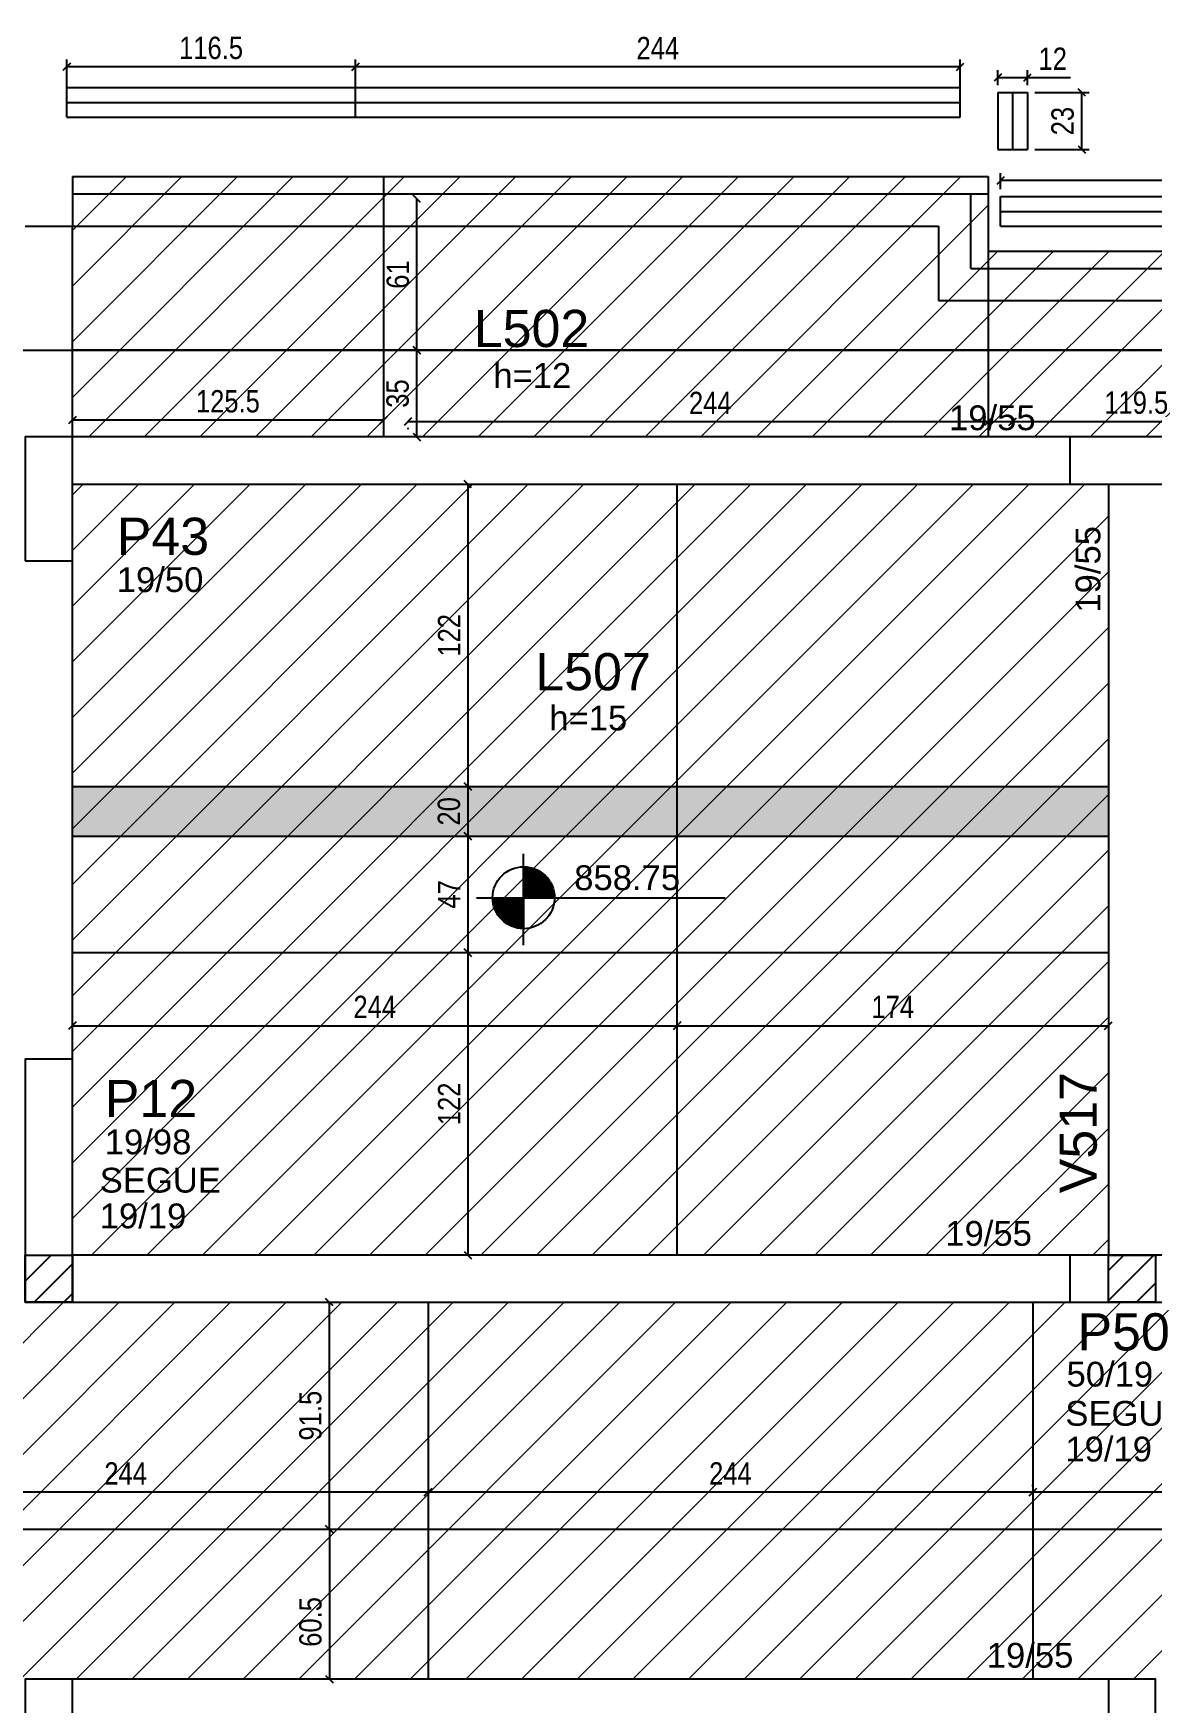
# Model space of a CAD drawing. Header units: millimetres. Extents: x 3536 to 7055, y 911 to 3688.
# Drawn here: x 4473 to 4924, y 3006 to 3680 of the extents above; entities that cross this region are included whole.
import ezdxf

# ---------------------------------------------------------------- set-up
doc = ezdxf.new("R2010")
doc.units = ezdxf.units.MM
for name, color, linetype in [('3', 3, 'Continuous'), ('4', 4, 'Continuous'), ('7', 7, 'Continuous'), ('COTA', 241, 'Continuous'), ('Painéis', 200, 'Continuous'), ('SARR_2.2x7', 40, 'Continuous')]:
    doc.layers.add(name, color=color, linetype=linetype)
doc.layers.add('Hachura', color=251, linetype='Continuous', lineweight=9)
doc.layers.add('REAPROVEITAMENTO', color=251, linetype='Continuous', lineweight=9)
doc.styles.add('COTA TECNICA-50', font='techl___.ttf', dxfattribs={"height": 9})
doc.styles.get("Standard").update_dxf_attribs({"font": 'arial.ttf'})
doc.dimstyles.new('COTA PAINEL-50', dxfattribs={"dimtxt": 9, "dimasz": 3, "dimexe": 3, "dimexo": 3, "dimgap": 3, "dimtad": 1, "dimdec": 1, "dimzin": 12, "dimdsep": 46, "dimtxsty": 'COTA TECNICA-50', "dimblk1": 'OBLIQUE', "dimblk2": 'OBLIQUE', "dimsah": 1, "dimcen": 0.9, "dimclrd": 4, "dimclre": 4, "dimclrt": 240, "dimadec": 1, "dimazin": 3, "dimtfac": 1, "dimtdec": 1, "dimtmove": 0, "dimatfit": 3, "dimfxl": 1, "dimtolj": 1, "dimtzin": 12, "dimarcsym": 0})

# ---------------------------------------------------------------- blocks, each defined once
blk = doc.blocks.new('_Oblique')
at = {"color": 0, "linetype": 'ByBlock', "lineweight": -2}
blk.add_line((-0.5, -0.5), (0.5, 0.5), dxfattribs=at)
blk = doc.blocks.new('*D197')
at = {"color": 4, "lineweight": -2, "transparency": 16777216}
for p, q in [((4876.22, 3093.72), (4876.22, 3094.32)), ((5075.72, 3091.32), (4876.22, 3091.32))]:
    blk.add_line(p, q, dxfattribs=at)
at = {"layer": 'Defpoints', "color": 0, "transparency": 16777216}
for p in [(4876.22, 3091.32), (4876.22, 3090.72), (5075.72, 3091.32)]:
    blk.add_point(p, dxfattribs=at)
at = {"color": 4, "lineweight": -2, "transparency": 16777216, "xscale": 3, "yscale": 3, "zscale": 3, "rotation": 180}
blk.add_blockref('_Oblique', (4876.22, 3091.32), dxfattribs=at)
at = {"color": 4, "lineweight": -2, "transparency": 16777216, "xscale": 3, "yscale": 3, "zscale": 3}
blk.add_blockref('_Oblique', (5075.72, 3091.32), dxfattribs=at)
at = {"color": 240, "transparency": 16777216, "insert": (4975.97, 3098.95), "char_height": 9, "attachment_point": 5, "style": 'COTA TECNICA-50'}
blk.add_mtext('\\A1;199.5', dxfattribs=at)
blk = doc.blocks.new('*D198')
at = {"color": 4, "lineweight": -2, "transparency": 16777216}
blk.add_line((4876.22, 3091.32), (4632.22, 3091.32), dxfattribs=at)
at = {"layer": 'Defpoints', "color": 0, "transparency": 16777216}
for p in [(4632.22, 3091.32), (4632.22, 3091.32), (4876.22, 3091.32)]:
    blk.add_point(p, dxfattribs=at)
at = {"color": 4, "lineweight": -2, "transparency": 16777216, "xscale": 3, "yscale": 3, "zscale": 3, "rotation": 180}
blk.add_blockref('_Oblique', (4632.22, 3091.32), dxfattribs=at)
at = {"color": 4, "lineweight": -2, "transparency": 16777216, "xscale": 3, "yscale": 3, "zscale": 3}
blk.add_blockref('_Oblique', (4876.22, 3091.32), dxfattribs=at)
at = {"color": 240, "transparency": 16777216, "insert": (4754.22, 3098.89), "char_height": 9, "attachment_point": 5, "style": 'COTA TECNICA-50'}
blk.add_mtext('\\A1;244', dxfattribs=at)
blk = doc.blocks.new('*D14')
at = {"color": 4, "lineweight": -2, "transparency": 16777216}
blk.add_line((4632.22, 3091.32), (4388.22, 3091.32), dxfattribs=at)
at = {"layer": 'Defpoints', "color": 0, "transparency": 16777216}
for p in [(4388.22, 3091.32), (4388.22, 3091.32), (4632.22, 3091.32)]:
    blk.add_point(p, dxfattribs=at)
at = {"color": 4, "lineweight": -2, "transparency": 16777216, "xscale": 3, "yscale": 3, "zscale": 3, "rotation": 180}
blk.add_blockref('_Oblique', (4388.22, 3091.32), dxfattribs=at)
at = {"color": 4, "lineweight": -2, "transparency": 16777216, "xscale": 3, "yscale": 3, "zscale": 3}
blk.add_blockref('_Oblique', (4632.22, 3091.32), dxfattribs=at)
at = {"color": 240, "transparency": 16777216, "insert": (4510.22, 3098.89), "char_height": 9, "attachment_point": 5, "style": 'COTA TECNICA-50'}
blk.add_mtext('\\A1;244', dxfattribs=at)
blk = doc.blocks.new('*D18')
at = {"layer": 'COTA', "color": 4, "lineweight": -2, "transparency": 16777216}
blk.add_line((4592.41, 3076.44), (4592.41, 3167.94), dxfattribs=at)
at = {"layer": 'Defpoints', "color": 0, "transparency": 16777216}
for p in [(4592.41, 3167.94), (4592.41, 3167.94), (4592.41, 3076.44)]:
    blk.add_point(p, dxfattribs=at)
at = {"layer": 'COTA', "color": 4, "lineweight": -2, "transparency": 16777216, "xscale": 3, "yscale": 3, "zscale": 3}
for p, rotation in [((4592.41, 3167.94), 90), ((4592.41, 3076.44), 270)]:
    blk.add_blockref('_Oblique', p, dxfattribs=dict(at, rotation=rotation))
at = {"layer": 'COTA', "color": 240, "transparency": 16777216, "insert": (4584.79, 3122.19), "char_height": 9, "attachment_point": 5, "rotation": 90, "style": 'COTA TECNICA-50'}
blk.add_mtext('\\A1;91.5', dxfattribs=at)
blk = doc.blocks.new('*D19')
at = {"layer": 'COTA', "color": 4, "lineweight": -2, "transparency": 16777216}
blk.add_line((4592.41, 3076.44), (4592.41, 3015.94), dxfattribs=at)
at = {"layer": 'Defpoints', "color": 0, "transparency": 16777216}
for p in [(4592.41, 3076.44), (4592.41, 3015.94), (4592.41, 3015.94)]:
    blk.add_point(p, dxfattribs=at)
at = {"layer": 'COTA', "color": 4, "lineweight": -2, "transparency": 16777216, "xscale": 3, "yscale": 3, "zscale": 3}
for p, rotation in [((4592.41, 3076.44), 90), ((4592.41, 3015.94), 270)]:
    blk.add_blockref('_Oblique', p, dxfattribs=dict(at, rotation=rotation))
at = {"layer": 'COTA', "color": 240, "transparency": 16777216, "insert": (4584.81, 3038.99), "char_height": 9, "attachment_point": 5, "rotation": 90, "style": 'COTA TECNICA-50'}
blk.add_mtext('\\A1;60.5', dxfattribs=at)
blk = doc.blocks.new('*D84')
at = {"layer": 'COTA', "color": 4, "lineweight": -2, "transparency": 16777216}
blk.add_line((4648.28, 3497.94), (4648.28, 3375.94), dxfattribs=at)
at = {"layer": 'Defpoints', "color": 0, "transparency": 16777216}
for p in [(4648.28, 3497.94), (4648.28, 3375.94), (4648.28, 3375.94)]:
    blk.add_point(p, dxfattribs=at)
at = {"layer": 'COTA', "color": 4, "lineweight": -2, "transparency": 16777216, "xscale": 3, "yscale": 3, "zscale": 3}
for p, rotation in [((4648.28, 3497.94), 90), ((4648.28, 3375.94), 270)]:
    blk.add_blockref('_Oblique', p, dxfattribs=dict(at, rotation=rotation))
at = {"layer": 'COTA', "color": 240, "transparency": 16777216, "insert": (4640.73, 3436.94), "char_height": 9, "attachment_point": 5, "rotation": 90, "style": 'COTA TECNICA-50'}
blk.add_mtext('\\A1;122', dxfattribs=at)
blk = doc.blocks.new('*D85')
at = {"layer": 'COTA', "color": 4, "lineweight": -2, "transparency": 16777216}
blk.add_line((4648.28, 3375.94), (4648.28, 3355.94), dxfattribs=at)
at = {"layer": 'Defpoints', "color": 0, "transparency": 16777216}
for p in [(4648.28, 3375.94), (4648.28, 3355.94), (4648.28, 3355.94)]:
    blk.add_point(p, dxfattribs=at)
at = {"layer": 'COTA', "color": 4, "lineweight": -2, "transparency": 16777216, "xscale": 3, "yscale": 3, "zscale": 3}
for p, rotation in [((4648.28, 3375.94), 90), ((4648.28, 3355.94), 270)]:
    blk.add_blockref('_Oblique', p, dxfattribs=dict(at, rotation=rotation))
at = {"layer": 'COTA', "color": 240, "transparency": 16777216, "insert": (4640.69, 3365.94), "char_height": 9, "attachment_point": 5, "rotation": 90, "style": 'COTA TECNICA-50'}
blk.add_mtext('\\A1;20', dxfattribs=at)
blk = doc.blocks.new('*D86')
at = {"layer": 'COTA', "color": 4, "lineweight": -2, "transparency": 16777216}
blk.add_line((4648.28, 3355.94), (4648.28, 3308.94), dxfattribs=at)
at = {"layer": 'Defpoints', "color": 0, "transparency": 16777216}
for p in [(4648.28, 3355.94), (4648.28, 3308.94), (4648.28, 3308.94)]:
    blk.add_point(p, dxfattribs=at)
at = {"layer": 'COTA', "color": 4, "lineweight": -2, "transparency": 16777216, "xscale": 3, "yscale": 3, "zscale": 3}
for p, rotation in [((4648.28, 3355.94), 90), ((4648.28, 3308.94), 270)]:
    blk.add_blockref('_Oblique', p, dxfattribs=dict(at, rotation=rotation))
at = {"layer": 'COTA', "color": 240, "transparency": 16777216, "insert": (4640.71, 3332.44), "char_height": 9, "attachment_point": 5, "rotation": 90, "style": 'COTA TECNICA-50'}
blk.add_mtext('\\A1;47', dxfattribs=at)
blk = doc.blocks.new('*D87')
at = {"layer": 'COTA', "color": 4, "lineweight": -2, "transparency": 16777216}
blk.add_line((4648.28, 3308.94), (4648.28, 3186.94), dxfattribs=at)
at = {"layer": 'Defpoints', "color": 0, "transparency": 16777216}
for p in [(4648.28, 3308.94), (4648.28, 3186.94), (4648.28, 3186.94)]:
    blk.add_point(p, dxfattribs=at)
at = {"layer": 'COTA', "color": 4, "lineweight": -2, "transparency": 16777216, "xscale": 3, "yscale": 3, "zscale": 3}
for p, rotation in [((4648.28, 3308.94), 90), ((4648.28, 3186.94), 270)]:
    blk.add_blockref('_Oblique', p, dxfattribs=dict(at, rotation=rotation))
at = {"layer": 'COTA', "color": 240, "transparency": 16777216, "insert": (4640.73, 3247.94), "char_height": 9, "attachment_point": 5, "rotation": 90, "style": 'COTA TECNICA-50'}
blk.add_mtext('\\A1;122', dxfattribs=at)
blk = doc.blocks.new('*D244')
at = {"layer": 'COTA', "color": 4, "lineweight": -2, "transparency": 16777216}
blk.add_line((4488.72, 3279.48), (4732.72, 3279.48), dxfattribs=at)
at = {"layer": 'Defpoints', "color": 0, "transparency": 16777216}
for p in [(4488.72, 3279.48), (4732.72, 3279.48), (4732.72, 3279.48)]:
    blk.add_point(p, dxfattribs=at)
at = {"layer": 'COTA', "color": 4, "lineweight": -2, "transparency": 16777216, "xscale": 3, "yscale": 3, "zscale": 3, "rotation": 180}
blk.add_blockref('_Oblique', (4488.72, 3279.48), dxfattribs=at)
at = {"layer": 'COTA', "color": 4, "lineweight": -2, "transparency": 16777216, "xscale": 3, "yscale": 3, "zscale": 3}
blk.add_blockref('_Oblique', (4732.72, 3279.48), dxfattribs=at)
at = {"layer": 'COTA', "color": 240, "transparency": 16777216, "insert": (4610.72, 3287.05), "char_height": 9, "attachment_point": 5, "style": 'COTA TECNICA-50'}
blk.add_mtext('\\A1;244', dxfattribs=at)
blk = doc.blocks.new('*D88')
at = {"layer": 'COTA', "color": 4, "lineweight": -2, "transparency": 16777216}
blk.add_line((4732.72, 3279.48), (4906.72, 3279.48), dxfattribs=at)
at = {"layer": 'Defpoints', "color": 0, "transparency": 16777216}
for p in [(4732.72, 3279.48), (4906.72, 3279.48), (4906.72, 3279.48)]:
    blk.add_point(p, dxfattribs=at)
at = {"layer": 'COTA', "color": 4, "lineweight": -2, "transparency": 16777216, "xscale": 3, "yscale": 3, "zscale": 3, "rotation": 180}
blk.add_blockref('_Oblique', (4732.72, 3279.48), dxfattribs=at)
at = {"layer": 'COTA', "color": 4, "lineweight": -2, "transparency": 16777216, "xscale": 3, "yscale": 3, "zscale": 3}
blk.add_blockref('_Oblique', (4906.72, 3279.48), dxfattribs=at)
at = {"layer": 'COTA', "color": 240, "transparency": 16777216, "insert": (4819.72, 3287.05), "char_height": 9, "attachment_point": 5, "style": 'COTA TECNICA-50'}
blk.add_mtext('\\A1;174', dxfattribs=at)
blk = doc.blocks.new('*D214')
at = {"layer": 'COTA', "color": 4, "lineweight": -2, "transparency": 16777216}
for p, q in [((4877.08, 3655.84), (4898.98, 3655.84)), ((4895.98, 3632.84), (4895.98, 3655.84)), ((4877.08, 3632.84), (4898.98, 3632.84))]:
    blk.add_line(p, q, dxfattribs=at)
at = {"layer": 'Defpoints', "color": 0, "transparency": 16777216}
for p in [(4874.08, 3655.84), (4895.98, 3655.84), (4874.08, 3632.84)]:
    blk.add_point(p, dxfattribs=at)
at = {"layer": 'COTA', "color": 4, "lineweight": -2, "transparency": 16777216, "xscale": 3, "yscale": 3, "zscale": 3}
for p, rotation in [((4895.98, 3655.84), 90), ((4895.98, 3632.84), 270)]:
    blk.add_blockref('_Oblique', p, dxfattribs=dict(at, rotation=rotation))
at = {"layer": 'COTA', "color": 240, "transparency": 16777216, "insert": (4888.28, 3644.34), "char_height": 9, "attachment_point": 5, "rotation": 90, "style": 'COTA TECNICA-50'}
blk.add_mtext('\\A1;23', dxfattribs=at)
blk = doc.blocks.new('*D259')
at = {"layer": 'COTA', "color": 4, "lineweight": -2, "transparency": 16777216}
for p, q in [((4977.72, 3523.1), (4858.22, 3523.1)), ((4858.22, 3520.94), (4858.22, 3520.1))]:
    blk.add_line(p, q, dxfattribs=at)
at = {"layer": 'Defpoints', "color": 0, "transparency": 16777216}
for p in [(4858.22, 3523.94), (4858.22, 3523.1), (4977.72, 3523.1)]:
    blk.add_point(p, dxfattribs=at)
at = {"layer": 'COTA', "color": 4, "lineweight": -2, "transparency": 16777216, "xscale": 3, "yscale": 3, "zscale": 3, "rotation": 180}
blk.add_blockref('_Oblique', (4858.22, 3523.1), dxfattribs=at)
at = {"layer": 'COTA', "color": 4, "lineweight": -2, "transparency": 16777216, "xscale": 3, "yscale": 3, "zscale": 3}
blk.add_blockref('_Oblique', (4977.72, 3523.1), dxfattribs=at)
at = {"layer": 'COTA', "color": 240, "transparency": 16777216, "insert": (4917.97, 3530.72), "char_height": 9, "attachment_point": 5, "style": 'COTA TECNICA-50'}
blk.add_mtext('\\A1;119.5', dxfattribs=at)
blk = doc.blocks.new('*D260')
at = {"layer": 'COTA', "color": 4, "lineweight": -2, "transparency": 16777216}
for p, q in [((4868.09, 3523.1), (4624.09, 3523.1)), ((4624.09, 3520.68), (4624.09, 3520.1))]:
    blk.add_line(p, q, dxfattribs=at)
at = {"layer": 'Defpoints', "color": 0, "transparency": 16777216}
for p in [(4624.09, 3523.68), (4624.09, 3523.1), (4868.09, 3523.1)]:
    blk.add_point(p, dxfattribs=at)
at = {"layer": 'COTA', "color": 4, "lineweight": -2, "transparency": 16777216, "xscale": 3, "yscale": 3, "zscale": 3, "rotation": 180}
blk.add_blockref('_Oblique', (4624.09, 3523.1), dxfattribs=at)
at = {"layer": 'COTA', "color": 4, "lineweight": -2, "transparency": 16777216, "xscale": 3, "yscale": 3, "zscale": 3}
blk.add_blockref('_Oblique', (4868.09, 3523.1), dxfattribs=at)
at = {"layer": 'COTA', "color": 240, "transparency": 16777216, "insert": (4746.09, 3530.66), "char_height": 9, "attachment_point": 5, "style": 'COTA TECNICA-50'}
blk.add_mtext('\\A1;244', dxfattribs=at)
blk = doc.blocks.new('*D261')
at = {"layer": 'COTA', "color": 4, "lineweight": -2, "transparency": 16777216}
for p, q in [((4488.72, 3526.1), (4488.72, 3526.68)), ((4614.22, 3523.68), (4488.72, 3523.68))]:
    blk.add_line(p, q, dxfattribs=at)
at = {"layer": 'Defpoints', "color": 0, "transparency": 16777216}
for p in [(4488.72, 3523.68), (4488.72, 3523.1), (4614.22, 3523.68)]:
    blk.add_point(p, dxfattribs=at)
at = {"layer": 'COTA', "color": 4, "lineweight": -2, "transparency": 16777216, "xscale": 3, "yscale": 3, "zscale": 3, "rotation": 180}
blk.add_blockref('_Oblique', (4488.72, 3523.68), dxfattribs=at)
at = {"layer": 'COTA', "color": 4, "lineweight": -2, "transparency": 16777216, "xscale": 3, "yscale": 3, "zscale": 3}
blk.add_blockref('_Oblique', (4614.22, 3523.68), dxfattribs=at)
at = {"layer": 'COTA', "color": 240, "transparency": 16777216, "insert": (4551.47, 3531.27), "char_height": 9, "attachment_point": 5, "style": 'COTA TECNICA-50'}
blk.add_mtext('\\A1;125.5', dxfattribs=at)
blk = doc.blocks.new('*D157')
at = {"layer": 'COTA', "color": 4, "lineweight": -2, "transparency": 16777216}
blk.add_line((4627.68, 3516.94), (4627.68, 3551.94), dxfattribs=at)
at = {"layer": 'Defpoints', "color": 0, "transparency": 16777216}
for p in [(4627.68, 3551.94), (4627.68, 3551.94), (4627.68, 3516.94)]:
    blk.add_point(p, dxfattribs=at)
at = {"layer": 'COTA', "color": 4, "lineweight": -2, "transparency": 16777216, "xscale": 3, "yscale": 3, "zscale": 3}
for p, rotation in [((4627.68, 3551.94), 90), ((4627.68, 3516.94), 270)]:
    blk.add_blockref('_Oblique', p, dxfattribs=dict(at, rotation=rotation))
at = {"layer": 'COTA', "color": 240, "transparency": 16777216, "insert": (4619.98, 3534.44), "char_height": 9, "attachment_point": 5, "rotation": 90, "style": 'COTA TECNICA-50'}
blk.add_mtext('\\A1;35', dxfattribs=at)
blk = doc.blocks.new('*D158')
at = {"layer": 'COTA', "color": 4, "lineweight": -2, "transparency": 16777216}
blk.add_line((4627.68, 3551.94), (4627.68, 3612.94), dxfattribs=at)
at = {"layer": 'Defpoints', "color": 0, "transparency": 16777216}
for p in [(4627.68, 3612.94), (4627.68, 3612.94), (4627.68, 3551.94)]:
    blk.add_point(p, dxfattribs=at)
at = {"layer": 'COTA', "color": 4, "lineweight": -2, "transparency": 16777216, "xscale": 3, "yscale": 3, "zscale": 3}
for p, rotation in [((4627.68, 3612.94), 90), ((4627.68, 3551.94), 270)]:
    blk.add_blockref('_Oblique', p, dxfattribs=dict(at, rotation=rotation))
at = {"layer": 'COTA', "color": 240, "transparency": 16777216, "insert": (4620.09, 3582.44), "char_height": 9, "attachment_point": 5, "rotation": 90, "style": 'COTA TECNICA-50'}
blk.add_mtext('\\A1;61', dxfattribs=at)
blk = doc.blocks.new('*D308')
at = {"layer": 'COTA', "color": 4, "lineweight": -2, "transparency": 16777216}
for p, q in [((4602.93, 3651.49), (4602.93, 3669.21)), ((4846.93, 3666.21), (4602.93, 3666.21)), ((4846.93, 3651.49), (4846.93, 3669.21))]:
    blk.add_line(p, q, dxfattribs=at)
at = {"layer": 'Defpoints', "color": 0, "transparency": 16777216}
for p in [(4602.93, 3666.21), (4602.93, 3648.49), (4846.93, 3648.49)]:
    blk.add_point(p, dxfattribs=at)
at = {"layer": 'COTA', "color": 4, "lineweight": -2, "transparency": 16777216, "xscale": 3, "yscale": 3, "zscale": 3, "rotation": 180}
blk.add_blockref('_Oblique', (4602.93, 3666.21), dxfattribs=at)
at = {"layer": 'COTA', "color": 4, "lineweight": -2, "transparency": 16777216, "xscale": 3, "yscale": 3, "zscale": 3}
blk.add_blockref('_Oblique', (4846.93, 3666.21), dxfattribs=at)
at = {"layer": 'COTA', "color": 240, "transparency": 16777216, "insert": (4724.93, 3673.78), "char_height": 9, "attachment_point": 5, "style": 'COTA TECNICA-50'}
blk.add_mtext('\\A1;244', dxfattribs=at)
blk = doc.blocks.new('*D309')
at = {"layer": 'COTA', "color": 4, "lineweight": -2, "transparency": 16777216}
for p, q in [((4486.43, 3651.49), (4486.43, 3669.21)), ((4602.93, 3666.21), (4486.43, 3666.21)), ((4602.93, 3651.49), (4602.93, 3669.21))]:
    blk.add_line(p, q, dxfattribs=at)
at = {"layer": 'Defpoints', "color": 0, "transparency": 16777216}
for p in [(4486.43, 3666.21), (4486.43, 3648.49), (4602.93, 3648.49)]:
    blk.add_point(p, dxfattribs=at)
at = {"layer": 'COTA', "color": 4, "lineweight": -2, "transparency": 16777216, "xscale": 3, "yscale": 3, "zscale": 3, "rotation": 180}
blk.add_blockref('_Oblique', (4486.43, 3666.21), dxfattribs=at)
at = {"layer": 'COTA', "color": 4, "lineweight": -2, "transparency": 16777216, "xscale": 3, "yscale": 3, "zscale": 3}
blk.add_blockref('_Oblique', (4602.93, 3666.21), dxfattribs=at)
at = {"layer": 'COTA', "color": 240, "transparency": 16777216, "insert": (4544.68, 3673.81), "char_height": 9, "attachment_point": 5, "style": 'COTA TECNICA-50'}
blk.add_mtext('\\A1;116.5', dxfattribs=at)
blk = doc.blocks.new('*D311')
at = {"layer": 'COTA', "color": 4, "lineweight": -2, "transparency": 16777216}
for p, q in [((4863.22, 3616.91), (4863.22, 3623.32)), ((5104.72, 3616.91), (5104.72, 3623.32)), ((5104.72, 3620.32), (4863.22, 3620.32))]:
    blk.add_line(p, q, dxfattribs=at)
at = {"layer": 'Defpoints', "color": 0, "transparency": 16777216}
for p in [(4863.22, 3620.32), (4863.22, 3613.91), (5104.72, 3613.91)]:
    blk.add_point(p, dxfattribs=at)
at = {"layer": 'COTA', "color": 4, "lineweight": -2, "transparency": 16777216, "xscale": 3, "yscale": 3, "zscale": 3, "rotation": 180}
blk.add_blockref('_Oblique', (4863.22, 3620.32), dxfattribs=at)
at = {"layer": 'COTA', "color": 4, "lineweight": -2, "transparency": 16777216, "xscale": 3, "yscale": 3, "zscale": 3}
blk.add_blockref('_Oblique', (5104.72, 3620.32), dxfattribs=at)
at = {"layer": 'COTA', "color": 240, "transparency": 16777216, "insert": (4983.97, 3627.92), "char_height": 9, "attachment_point": 5, "style": 'COTA TECNICA-50'}
blk.add_mtext('\\A1;241.5', dxfattribs=at)
blk = doc.blocks.new('*D326')
at = {"layer": 'COTA', "color": 4, "lineweight": -2, "transparency": 16777216}
for p, q in [((4862.08, 3658.84), (4862.08, 3664.94)), ((4874.08, 3658.84), (4874.08, 3664.94)), ((4862.08, 3661.94), (4874.08, 3661.94)), ((4874.08, 3661.94), (4891.46, 3661.94))]:
    blk.add_line(p, q, dxfattribs=at)
at = {"layer": 'Defpoints', "color": 0, "transparency": 16777216}
for p in [(4874.08, 3661.94), (4862.08, 3655.84), (4874.08, 3655.84)]:
    blk.add_point(p, dxfattribs=at)
at = {"layer": 'COTA', "color": 4, "lineweight": -2, "transparency": 16777216, "xscale": 3, "yscale": 3, "zscale": 3, "rotation": 180}
blk.add_blockref('_Oblique', (4862.08, 3661.94), dxfattribs=at)
at = {"layer": 'COTA', "color": 4, "lineweight": -2, "transparency": 16777216, "xscale": 3, "yscale": 3, "zscale": 3}
blk.add_blockref('_Oblique', (4874.08, 3661.94), dxfattribs=at)
at = {"layer": 'COTA', "color": 240, "transparency": 16777216, "insert": (4884.27, 3669.49), "char_height": 9, "attachment_point": 5, "style": 'COTA TECNICA-50'}
blk.add_mtext('\\A1;12', dxfattribs=at)
blk = doc.blocks.new('*D339')
at = {"layer": 'COTA', "color": 4, "lineweight": -2, "transparency": 16777216}
for p, q in [((3837.25, 3551.94), (6875.19, 3551.94)), ((6872.19, 3516.94), (6872.19, 3551.94))]:
    blk.add_line(p, q, dxfattribs=at)
at = {"layer": 'Defpoints', "color": 0, "transparency": 16777216}
for p in [(3834.25, 3551.94), (6872.19, 3551.94), (6872.19, 3516.94)]:
    blk.add_point(p, dxfattribs=at)
at = {"layer": 'COTA', "color": 4, "lineweight": -2, "transparency": 16777216, "xscale": 3, "yscale": 3, "zscale": 3}
for p, rotation in [((6872.19, 3551.94), 90), ((6872.19, 3516.94), 270)]:
    blk.add_blockref('_Oblique', p, dxfattribs=dict(at, rotation=rotation))
at = {"layer": 'COTA', "color": 240, "transparency": 16777216, "insert": (6864.49, 3534.44), "char_height": 9, "attachment_point": 5, "rotation": 90, "style": 'COTA TECNICA-50'}
blk.add_mtext('\\A1;35', dxfattribs=at)

msp = doc.modelspace()

# ---------------------------------------------------------------- hatches: boundary and pattern name
at = {"layer": 'Hachura', "linetype": 'ByBlock'}
h = msp.add_hatch(color=256, dxfattribs=at)
h.dxf.hatch_style = 1
h.paths.add_polyline_path([(4488.72, 3355.94), (4906.72, 3355.94), (4906.72, 3375.94), (4488.72, 3375.94)])
at = {"layer": 'REAPROVEITAMENTO', "linetype": 'ByBlock'}
h = msp.add_hatch(dxfattribs=at)
h.set_pattern_fill('ANSI31', color=256, scale=5, style=2)
h.set_pattern_definition([(45, (-2850.029, 1761.824), (-11.22532, 11.22532), [])])
h.paths.add_polyline_path([(4488.72, 3621.94), (4858.22, 3621.94), (4858.22, 3591.94), (5343.72, 3591.94), (5343.72, 3516.94), (4488.72, 3516.94)])
h = msp.add_hatch(dxfattribs=at)
h.set_pattern_fill('ANSI31', color=256, scale=5, style=2)
h.set_pattern_definition([(45, (-1988.529, 1573.824), (-11.22532, 11.22532), [])])
h.paths.add_polyline_path([(4906.72, 3186.94), (4488.72, 3186.94), (4488.72, 3497.94), (4906.72, 3497.94)])
h = msp.add_hatch(dxfattribs=at)
h.set_pattern_fill('ANSI31', color=256, scale=5, style=2)
h.set_pattern_definition([(45, (-159.788, 880.324), (-11.22532, 11.22532), [])])
h.paths.add_polyline_path([(3823.72, 3167.94), (3823.72, 3015.94), (6236.72, 3015.94), (6236.72, 3167.94)])

# ---------------------------------------------------------------- linework, layer by layer
at = {"layer": '3', "linetype": 'Continuous', "ltscale": 15}
for p, q in [((4488.72, 3601.94), (4838.22, 3601.94)), ((4838.22, 3601.94), (4838.22, 3571.94)), ((4838.22, 3571.94), (5868.22, 3571.94)), ((4906.72, 3497.94), (4906.72, 3186.94)), ((4670.77, 3312), (4670.77, 3348.85)), ((4670.77, 3343.6), (4670.77, 3318.6)), ((4670.77, 3343), (4674.62, 3343)), ((4670.77, 3342.2), (4676.52, 3342.2)), ((4670.77, 3341.41), (4677.84, 3341.41)), ((4670.77, 3340.62), (4678.88, 3340.62)), ((4670.77, 3339.82), (4679.72, 3339.82)), ((4670.77, 3339.03), (4680.43, 3339.03)), ((4670.77, 3338.24), (4681.03, 3338.24)), ((4670.77, 3337.45), (4681.54, 3337.45)), ((4670.77, 3336.65), (4681.97, 3336.65)), ((4670.77, 3335.86), (4682.33, 3335.86)), ((4670.77, 3335.07), (4682.62, 3335.07)), ((4670.77, 3334.27), (4682.86, 3334.27)), ((4670.77, 3333.48), (4683.04, 3333.48)), ((4651.72, 3331.1), (4752.11, 3331.1)), ((4658.27, 3331.1), (4683.27, 3331.1)), ((4670.77, 3330.31), (4658.27, 3330.31)), ((4670.77, 3329.52), (4658.37, 3329.52)), ((4670.77, 3328.72), (4658.5, 3328.72)), ((4670.77, 3327.93), (4658.68, 3327.93)), ((4670.77, 3327.14), (4658.91, 3327.14)), ((4670.77, 3326.35), (4659.21, 3326.35)), ((4670.77, 3332.69), (4683.17, 3332.69)), ((4670.77, 3331.9), (4683.27, 3331.9)), ((4670.77, 3325.55), (4659.57, 3325.55)), ((4670.77, 3324.76), (4660, 3324.76)), ((4670.77, 3323.97), (4660.51, 3323.97)), ((4670.77, 3323.17), (4661.11, 3323.17)), ((4670.77, 3322.38), (4661.81, 3322.38)), ((4670.77, 3321.59), (4662.66, 3321.59)), ((4670.77, 3320.8), (4663.7, 3320.8)), ((4670.77, 3320), (4665.02, 3320)), ((4670.77, 3319.21), (4666.92, 3319.21)), ((4469.72, 3176.44), (4480.23, 3186.94)), ((4906.72, 3168.67), (4925, 3186.94)), ((4906.72, 3180.69), (4912.98, 3186.94)), ((4473.25, 3167.94), (4488.72, 3183.41)), ((4485.27, 3167.94), (4488.72, 3171.39)), ((4918.02, 3167.94), (4925.72, 3175.64))]:
    msp.add_line(p, q, dxfattribs=at)
at = {"layer": '3', "linetype": 'Continuous'}
for points in [[(4469.72, 3601.94), (4488.72, 3601.94)], [(4488.72, 3516.94), (4488.72, 3601.94)], [(4891.22, 3516.94), (4488.72, 3516.94)], [(4488.72, 3497.94), (4891.22, 3497.94)], [(4488.72, 3265.94), (4488.72, 3466.94)], [(4891.22, 3186.94), (4488.72, 3186.94)], [(4488.72, 3167.94), (4891.22, 3167.94)], [(4906.72, 3015.94), (4488.72, 3015.94)]]:
    msp.add_lwpolyline(points, dxfattribs=at)
msp.add_circle((4670.77, 3331.1), 12.5, dxfattribs=at)
at = {"layer": '7', "linetype": 'Continuous'}
for points in [[(4469.72, 3466.94), (4488.72, 3466.94), (4488.72, 3516.94), (4469.72, 3516.94), (4469.72, 3466.94)], [(4891.22, 3497.94), (4941.22, 3497.94), (4941.22, 3516.94), (4891.22, 3516.94), (4891.22, 3497.94)], [(4469.72, 3167.94), (4488.72, 3167.94), (4488.72, 3265.94), (4469.72, 3265.94), (4469.72, 3167.94)], [(4469.72, 3186.94), (4488.72, 3186.94), (4488.72, 3167.94), (4469.72, 3167.94), (4469.72, 3186.94)], [(4891.22, 3167.94), (4941.22, 3167.94), (4941.22, 3186.94), (4891.22, 3186.94), (4891.22, 3167.94)], [(4906.72, 3186.94), (4925.72, 3186.94), (4925.72, 3167.94), (4906.72, 3167.94), (4906.72, 3186.94)], [(4469.72, 2929.94), (4488.72, 2929.94), (4488.72, 3015.94), (4469.72, 3015.94), (4469.72, 2929.94)], [(4906.72, 2929.94), (4925.72, 2929.94), (4925.72, 3015.94), (4906.72, 3015.94), (4906.72, 2929.94)]]:
    msp.add_lwpolyline(points, dxfattribs=at)
at = {"layer": 'Painéis', "linetype": 'ByBlock'}
for p, q in [((4486.43, 3657.89), (4602.93, 3657.89)), ((4602.93, 3657.89), (4846.93, 3657.89)), ((4862.08, 3655.84), (4862.08, 3632.84)), ((4874.08, 3655.84), (4874.08, 3632.84)), ((4486.43, 3645.89), (4602.93, 3645.89)), ((4602.93, 3645.89), (4846.93, 3645.89)), ((4863.22, 3613.91), (5104.72, 3613.91)), ((4863.22, 3601.91), (5104.72, 3601.91))]:
    msp.add_line(p, q, dxfattribs=at)
at = {"layer": 'Painéis'}
for p, q in [((4486.43, 3645.89), (4486.43, 3657.89)), ((4602.93, 3645.89), (4602.93, 3657.89)), ((4602.93, 3645.89), (4602.93, 3657.89)), ((4846.93, 3645.89), (4846.93, 3657.89)), ((4862.08, 3655.84), (4874.08, 3655.84)), ((4862.08, 3655.84), (4874.08, 3655.84)), ((4862.08, 3632.84), (4874.08, 3632.84)), ((4488.72, 3621.94), (4488.72, 3601.94)), ((4488.72, 3621.94), (4858.22, 3621.94)), ((4614.22, 3621.94), (4614.22, 3516.94)), ((4858.22, 3621.94), (4858.22, 3591.94)), ((4863.22, 3601.91), (4863.22, 3613.91)), ((4858.22, 3591.94), (4858.22, 3516.94)), ((4858.22, 3591.94), (5343.72, 3591.94)), ((5343.72, 3551.94), (4488.72, 3551.94)), ((4732.72, 3186.94), (4732.72, 3497.94)), ((4488.72, 3375.94), (4906.72, 3375.94)), ((4488.72, 3355.94), (4906.72, 3355.94)), ((4488.72, 3308.94), (4906.72, 3308.94)), ((4632.22, 3167.94), (4632.22, 3015.94)), ((4876.22, 3167.94), (4876.22, 3015.94)), ((3823.72, 3076.44), (6962.72, 3076.44))]:
    msp.add_line(p, q, dxfattribs=at)
at = {"layer": 'SARR_2.2x7', "linetype": 'Continuous'}
for p, q in [((4486.43, 3651.89), (4602.93, 3651.89)), ((4602.93, 3651.89), (4846.93, 3651.89)), ((4868.08, 3655.84), (4868.08, 3632.84)), ((4488.72, 3614.94), (4614.22, 3614.94)), ((4614.22, 3614.94), (4858.22, 3614.94)), ((4851.22, 3584.94), (4851.22, 3614.94)), ((4863.22, 3607.91), (5104.72, 3607.91)), ((4851.22, 3584.94), (4858.22, 3584.94)), ((4858.22, 3584.94), (5099.72, 3584.94))]:
    msp.add_line(p, q, dxfattribs=at)

# ---------------------------------------------------------------- texts
at = {"layer": '3', "linetype": 'Continuous'}
for s, p in [('h=12', (4658.57, 3536.73)), ('19/55', (4842.42, 3519.67)), ('19/50', (4506.62, 3454.38)), ('h=15', (4681.13, 3398.57)), ('858.75', (4691.2, 3334.16)), ('19/98', (4501.78, 3227.61)), ('SEGUE', (4499.75, 3212.16)), ('19/19', (4499.75, 3197.76)), ('19/55', (4840.91, 3190.69)), ('50/19', (4889.83, 3133.92)), ('SEGUE', (4889.36, 3118.12)), ('19/19', (4889.36, 3103.71)), ('19/55', (4857.64, 3020.54))]:
    msp.add_text(s, height=10, dxfattribs=at).set_placement(p)
msp.add_text('19/55', height=10, rotation=90, dxfattribs=at).set_placement((4903.49, 3446.06))
at = {"layer": '4', "linetype": 'Continuous'}
for s, p in [('L502', (4650.66, 3553.2)), ('P43', (4506.62, 3469.38)), ('L507', (4675.5, 3414.76)), ('P12', (4501.78, 3242.61)), ('P50', (4894.24, 3148.49))]:
    msp.add_text(s, height=15, dxfattribs=at).set_placement(p)
msp.add_text('V517', height=15, rotation=90, dxfattribs=at).set_placement((4902.01, 3211.86))

# ---------------------------------------------------------------- dimensions: what is measured, and where the dimension line sits
for base, p1, p2, picture, middle in [((4388.22, 3091.32), (4632.22, 3091.32), (4388.22, 3091.32), '*D14', (4510.22, 3098.89)), ((4632.22, 3091.32), (4876.22, 3091.32), (4632.22, 3091.32), '*D198', (4754.22, 3098.89)), ((4876.22, 3091.32), (5075.72, 3091.32), (4876.22, 3090.72), '*D197', (4975.97, 3098.95))]:
    dim = msp.add_linear_dim(base=base, p1=p1, p2=p2, dimstyle='COTA PAINEL-50')
    dim.commit()
    dim.dimension.update_dxf_attribs({"geometry": picture, "text_midpoint": middle})
at = {"layer": 'COTA'}
for base, p1, p2, angle, picture, middle in [((4486.43, 3666.21), (4602.93, 3648.49), (4486.43, 3648.49), 180, '*D309', (4544.68, 3673.81)), ((4602.93, 3666.21), (4846.93, 3648.49), (4602.93, 3648.49), 180, '*D308', (4724.93, 3673.78)), ((4895.98, 3655.84), (4874.08, 3632.84), (4874.08, 3655.84), 90, '*D214', (4888.28, 3644.34)), ((4627.68, 3612.94), (4627.68, 3551.94), (4627.68, 3612.94), 90, '*D158', (4620.09, 3582.44)), ((6872.19, 3551.94), (6872.19, 3516.94), (3834.25, 3551.94), 90, '*D339', (6864.49, 3534.44)), ((4627.68, 3551.94), (4627.68, 3516.94), (4627.68, 3551.94), 90, '*D157', (4619.98, 3534.44)), ((4488.72, 3523.68), (4614.22, 3523.68), (4488.72, 3523.1), 180, '*D261', (4551.47, 3531.27)), ((4624.09, 3523.1), (4868.09, 3523.1), (4624.09, 3523.68), 180, '*D260', (4746.09, 3530.66)), ((4858.22, 3523.1), (4977.72, 3523.1), (4858.22, 3523.94), 180, '*D259', (4917.97, 3530.72)), ((4648.28, 3375.94), (4648.28, 3497.94), (4648.28, 3375.94), 90, '*D84', (4640.73, 3436.94)), ((4648.28, 3355.94), (4648.28, 3375.94), (4648.28, 3355.94), 90, '*D85', (4640.69, 3365.94)), ((4648.28, 3308.94), (4648.28, 3355.94), (4648.28, 3308.94), 90, '*D86', (4640.71, 3332.44)), ((4648.28, 3186.94), (4648.28, 3308.94), (4648.28, 3186.94), 90, '*D87', (4640.73, 3247.94)), ((4592.41, 3167.94), (4592.41, 3076.44), (4592.41, 3167.94), 90, '*D18', (4584.79, 3122.19))]:
    dim = msp.add_linear_dim(base=base, p1=p1, p2=p2, angle=angle, dimstyle='COTA PAINEL-50', dxfattribs=at)
    dim.commit()
    dim.dimension.update_dxf_attribs({"geometry": picture, "text_midpoint": middle})
for base, p1, p2, picture, middle in [((4874.08, 3661.94), (4862.08, 3655.84), (4874.08, 3655.84), '*D326', (4884.27, 3669.49)), ((4863.22, 3620.32), (5104.72, 3613.91), (4863.22, 3613.91), '*D311', (4983.97, 3627.92)), ((4732.72, 3279.48), (4488.72, 3279.48), (4732.72, 3279.48), '*D244', (4610.72, 3287.05)), ((4906.72, 3279.48), (4732.72, 3279.48), (4906.72, 3279.48), '*D88', (4819.72, 3287.05))]:
    dim = msp.add_linear_dim(base=base, p1=p1, p2=p2, dimstyle='COTA PAINEL-50', dxfattribs=at)
    dim.commit()
    dim.dimension.update_dxf_attribs({"geometry": picture, "text_midpoint": middle})
dim = msp.add_linear_dim(base=(4592.41, 3015.94), p1=(4592.41, 3076.44), p2=(4592.41, 3015.94), angle=90, dimstyle='COTA PAINEL-50', dxfattribs=at)
dim.commit()
dim.dimension.update_dxf_attribs({"geometry": '*D19', "text_midpoint": (4592.41, 3038.99), "dimtype": 160})

doc.saveas('drawing.dxf')
